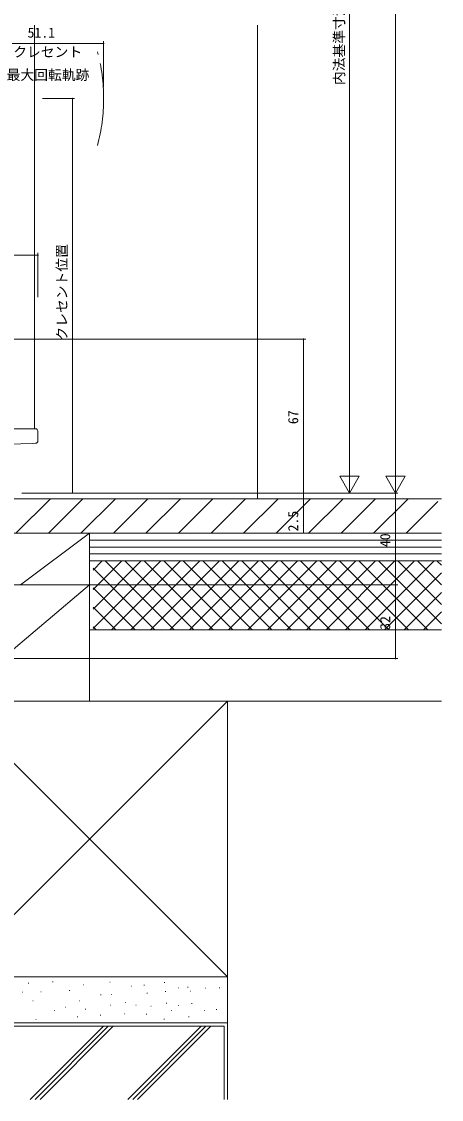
# Model space of a CAD drawing. Units: millimetres, scale not verified. Extents: x -495 to 495, y -800 to 801.
# Drawn here: x -250.6 to -68, y -254.5 to 214.4 of the extents above; entities that cross this region are included whole.
import ezdxf
from ezdxf.enums import TextEntityAlignment as Align

# ---------------------------------------------------------------- set-up
doc = ezdxf.new("R2010")
doc.units = ezdxf.units.MM
doc.header["$LTSCALE"] = 4
doc.linetypes.add('DOUBLE_CHAIN2', pattern=[12.8, 9, -1, 0.6, -0.6, 0.6, -1])
for name, color, linetype, lineweight in [('0-2_YKK_ZWAK', 2, 'Continuous', 9), ('0-3_YKK_11', 3, 'Continuous', 9), ('0-5_YKK_13', 6, 'Continuous', 9), ('0-6_YKK_D', 4, 'Continuous', 9)]:
    doc.layers.add(name, color=color, linetype=linetype, lineweight=lineweight)
doc.styles.add('ＭＳ ゴシック', font='')
doc.styles.get('ＭＳ ゴシック').set_extended_font_data('MS Gothic')

msp = doc.modelspace()

# ---------------------------------------------------------------- linework, layer by layer
at = {"layer": '0-2_YKK_ZWAK'}
msp.add_line((-245.038, 212.941), (-245.038, 37.316), dxfattribs=at)
at = {"layer": '0-2_YKK_ZWAK', "linetype": 'DOUBLE_CHAIN2'}
msp.add_arc((-294.931, 180.986), 79.993, 345.22275, 14.6786, dxfattribs=at)
at = {"layer": '0-3_YKK_11'}
for p, q in [((-148.038, 6.815), (-148.038, 212.941)), ((-253.095, -8.184), (-238.095, 6.816)), ((-238.953, -8.184), (-223.953, 6.816)), ((-224.811, -8.184), (-209.811, 6.816)), ((-210.669, -8.184), (-195.669, 6.816)), ((-196.527, -8.184), (-181.527, 6.816)), ((-182.385, -8.184), (-167.385, 6.816)), ((-168.242, -8.184), (-153.242, 6.816)), ((-154.1, -8.184), (-139.1, 6.816)), ((-139.958, -8.184), (-124.958, 6.816)), ((-125.816, -8.184), (-110.816, 6.816)), ((-111.674, -8.184), (-96.674, 6.816)), ((-97.532, -8.184), (-82.532, 6.816)), ((-83.39, -8.184), (-69.538, 5.668)), ((-251.038, -8.184), (-221.038, -8.184)), ((-68.038, -8.184), (-221.038, -8.184)), ((-221.038, -20.184), (-221.038, -8.184)), ((-68.038, -11.184), (-221.038, -11.184)), ((-68.038, -14.184), (-221.038, -14.184)), ((-68.038, -17.184), (-221.038, -17.184)), ((-221.038, -20.184), (-68.038, -20.184)), ((-221.038, -20.184), (-68.038, -20.184)), ((-68.038, -20.184), (-221.038, -20.184)), ((-221.038, -81.183), (-221.038, -21.183)), ((-219.538, -24.21), (-215.512, -20.184)), ((-219.538, -32.695), (-207.027, -20.184)), ((-219.538, -41.18), (-198.541, -20.184)), ((-219.538, -49.666), (-190.056, -20.184)), ((-192.725, -50.184), (-219.538, -23.371)), ((-184.24, -50.184), (-214.24, -20.184)), ((-211.571, -50.184), (-181.571, -20.184)), ((-175.755, -50.184), (-205.755, -20.184)), ((-203.086, -50.184), (-173.086, -20.184)), ((-167.269, -50.184), (-197.269, -20.184)), ((-194.6, -50.184), (-164.6, -20.184)), ((-158.784, -50.184), (-188.784, -20.184)), ((-186.115, -50.184), (-156.115, -20.184)), ((-150.299, -50.184), (-180.299, -20.184)), ((-177.63, -50.184), (-147.63, -20.184)), ((-141.814, -50.184), (-171.814, -20.184)), ((-169.144, -50.184), (-139.144, -20.184)), ((-133.328, -50.184), (-163.328, -20.184)), ((-160.659, -50.184), (-130.659, -20.184)), ((-124.843, -50.184), (-154.843, -20.184)), ((-152.174, -50.184), (-122.174, -20.184)), ((-116.358, -50.184), (-146.358, -20.184)), ((-143.689, -50.184), (-113.689, -20.184)), ((-107.872, -50.184), (-137.872, -20.184)), ((-135.203, -50.184), (-105.203, -20.184)), ((-99.387, -50.184), (-129.387, -20.184)), ((-126.718, -50.184), (-96.718, -20.184)), ((-90.902, -50.184), (-120.902, -20.184)), ((-118.233, -50.184), (-88.233, -20.184)), ((-82.417, -50.184), (-112.417, -20.184)), ((-109.747, -50.184), (-79.747, -20.184)), ((-73.931, -50.184), (-103.931, -20.184)), ((-101.262, -50.184), (-71.262, -20.184)), ((-68.038, -47.592), (-95.446, -20.184)), ((-68.038, -39.106), (-86.961, -20.184)), ((-68.038, -30.621), (-78.475, -20.184)), ((-68.038, -22.136), (-69.99, -20.184)), ((-92.777, -50.184), (-68.038, -25.445)), ((-281.038, -81.183), (-221.038, -30.683)), ((-221.038, -30.683), (-251.038, -30.683)), ((-201.211, -50.184), (-219.538, -31.856)), ((-84.292, -50.184), (-68.038, -33.93)), ((-209.696, -50.184), (-219.538, -40.341)), ((-75.806, -50.184), (-68.038, -42.416)), ((-221.038, -50.184), (-68.038, -50.184)), ((-218.181, -50.184), (-219.538, -48.827)), ((-281.038, -201.183), (-161.038, -81.183)), ((-281.038, -81.183), (-161.038, -201.183)), ((-221.038, -81.183), (-68.038, -81.183)), ((-247.71, -203.942), (-247.51, -203.942)), ((-237.135, -203.371), (-236.935, -203.371)), ((-223.845, -204.657), (-223.645, -204.657)), ((-212.269, -203.514), (-212.069, -203.514)), ((-202.838, -205.229), (-202.638, -205.229)), ((-197.407, -204.8), (-197.207, -204.8)), ((-188.547, -203.657), (-188.347, -203.657)), ((-182.545, -205.943), (-182.345, -205.943)), ((-178.401, -205.657), (-178.201, -205.657)), ((-170.827, -206.086), (-170.627, -206.086)), ((-164.641, -205.981), (-164.441, -205.981)), ((-250.283, -207.801), (-250.083, -207.801)), ((-242.259, -207.712), (-242.059, -207.712)), ((-229.851, -207.135), (-229.651, -207.135)), ((-216.271, -208.944), (-216.071, -208.944)), ((-211.673, -208.866), (-211.473, -208.866)), ((-196.092, -208.289), (-195.892, -208.289)), ((-188.118, -207.515), (-187.918, -207.515)), ((-177.337, -207.423), (-177.137, -207.423)), ((-245.709, -211.659), (-245.509, -211.659)), ((-231.562, -214.375), (-231.362, -214.375)), ((-225.417, -211.659), (-225.217, -211.659)), ((-222.927, -215.214), (-222.727, -215.214)), ((-211.984, -213.517), (-211.784, -213.517)), ((-205.41, -212.374), (-205.21, -212.374)), ((-200.98, -213.517), (-200.78, -213.517)), ((-194.406, -213.946), (-194.206, -213.946)), ((-187.69, -212.66), (-187.49, -212.66)), ((-182.545, -213.66), (-182.345, -213.66)), ((-176.686, -212.803), (-176.486, -212.803)), ((-165.968, -215.375), (-165.768, -215.375)), ((-244.423, -219.662), (-244.223, -219.662)), ((-236.488, -215.791), (-236.288, -215.791)), ((-226.417, -218.519), (-226.217, -218.519)), ((-216.414, -217.804), (-216.214, -217.804)), ((-205.903, -217.234), (-205.703, -217.234)), ((-196.407, -217.376), (-196.207, -217.376)), ((-188.69, -219.519), (-188.49, -219.519)), ((-185.416, -215.791), (-185.216, -215.791)), ((-177.972, -218.519), (-177.772, -218.519)), ((-171.278, -215.791), (-171.078, -215.791)), ((-161.038, -221.183), (-281.038, -221.183)), ((-162.538, -222.683), (-279.538, -222.683)), ((-215.012, -222.683), (-246.838, -254.508)), ((-244.716, -254.508), (-212.891, -222.683)), ((-210.77, -222.683), (-242.595, -254.508)), ((-204.411, -254.508), (-172.586, -222.683)), ((-202.29, -254.508), (-170.465, -222.683)), ((-200.168, -254.508), (-168.343, -222.683)), ((-162.538, -254.508), (-162.538, -222.683)), ((-161.038, -254.508), (-161.038, -221.183))]:
    msp.add_line(p, q, dxfattribs=at)
for points in [[(-68.038, 6.816), (-266.038, 6.816), (-266.038, -8.184), (-68.038, -8.184)], [(-251.038, -30.683), (-221.038, -8.184), (-221.038, -29.684)], [(-281.038, -30.683), (-281.038, -81.183), (-221.038, -81.183)], [(-221.038, -81.183), (-221.038, -30.683), (-281.038, -30.683)], [(-161.038, -201.183), (-161.038, -81.183), (-281.038, -81.183)], [(-281.038, -81.183), (-281.038, -201.183), (-161.038, -201.183)]]:
    msp.add_lwpolyline(points, dxfattribs=at)
msp.add_lwpolyline([(-161.038, -221.183), (-161.038, -201.183), (-281.038, -201.183), (-281.038, -221.183)], close=True, dxfattribs=at)
at = {"layer": '0-5_YKK_13'}
for p, q in [((-88.038, 423.963), (-88.038, 17.716)), ((-108.038, 393.963), (-108.038, 17.716)), ((-266.038, 204.914), (-214.938, 204.914)), ((-214.938, 185.914), (-214.938, 205.914)), ((-241.539, 180.986), (-227.539, 180.986)), ((-228.539, 180.986), (-228.539, 9.317)), ((-266.038, 112.821), (-243.539, 112.821)), ((-243.539, 94.472), (-243.539, 113.821)), ((-270.638, 76.316), (-127.038, 76.316)), ((-128.038, 76.316), (-128.038, 9.316)), ((-108.038, 9.316), (-108.038, 23.865)), ((-88.038, 9.316), (-88.038, 23.865)), ((-108.038, 9.316), (-112.238, 16.591)), ((-103.838, 16.591), (-112.238, 16.591)), ((-108.038, 9.316), (-103.838, 16.591)), ((-88.038, 9.316), (-92.238, 16.591)), ((-83.838, 16.591), (-92.238, 16.591)), ((-88.038, 9.316), (-83.838, 16.591)), ((-250.538, 9.316), (-127.038, 9.316)), ((-250.538, 9.316), (-87.038, 9.316)), ((-250.538, 9.316), (-107.038, 9.316)), ((-250.538, 9.316), (-127.038, 9.316)), ((-250.538, 9.316), (-87.038, 9.316)), ((-250.338, 6.816), (-127.038, 6.816)), ((-241.539, 9.317), (-227.539, 9.317)), ((-88.038, 9.316), (-88.038, -30.684)), ((-250.338, -30.684), (-87.038, -30.684)), ((-250.338, -30.684), (-87.038, -30.684)), ((-88.038, -62.684), (-88.038, -30.684)), ((-292.338, -62.684), (-87.038, -62.684))]:
    msp.add_line(p, q, dxfattribs=at)
msp.add_lwpolyline([(-128.038, 9.316), (-128.038, 6.816), (-128.038, -8.344)], dxfattribs=at)
for centre, radius, start, end in [((-214.938, 204.914), 0.128, 0, 180), ((-214.938, 204.914), 0.128, 180, 0), ((-228.539, 180.986), 0.106, 90, 270), ((-228.539, 180.986), 0.106, 270, 90), ((-243.539, 112.821), 0.106, 0, 180), ((-243.539, 112.821), 0.106, 180, 0), ((-128.038, 76.316), 0.128, 90, 270), ((-128.038, 76.316), 0.128, 270, 90), ((-228.539, 9.317), 0.106, 90, 270), ((-228.539, 9.317), 0.106, 270, 90), ((-128.038, 9.316), 0.128, 90, 270), ((-128.038, 9.316), 0.128, 90, 270), ((-128.038, 9.316), 0.128, 270, 90), ((-128.038, 9.316), 0.128, 270, 90), ((-128.038, 6.816), 0.128, 90, 270), ((-128.038, 6.816), 0.128, 270, 90), ((-88.038, -30.684), 0.128, 90, 270), ((-88.038, -30.684), 0.128, 90, 270), ((-88.038, -30.684), 0.128, 270, 90), ((-88.038, -30.684), 0.128, 270, 90), ((-88.038, -62.684), 0.128, 90, 270), ((-88.038, -62.684), 0.128, 270, 90)]:
    msp.add_arc(centre, radius, start, end, dxfattribs=at)
at = {"layer": '0-6_YKK_D'}
for p, q in [((-271.639, 37.316), (-245.987, 37.316)), ((-245.987, 37.316), (-244.539, 37.316)), ((-243.539, 36.316), (-243.539, 31.982)), ((-245.952, 30.932), (-269.474, 30.11)), ((-244.504, 30.982), (-245.952, 30.932))]:
    msp.add_line(p, q, dxfattribs=at)
for centre, start, end in [((-244.539, 36.316), 0, 90), ((-244.539, 31.982), 272, 0)]:
    msp.add_arc(centre, 1, start, end, dxfattribs=at)

# ---------------------------------------------------------------- texts
at = {"layer": '0-5_YKK_13', "style": 'ＭＳ ゴシック'}
for s, p in [('内法基準寸法h', (-109.038, 186.8)), ('クレセント位置', (-229.539, 75.631)), ('67', (-128.998, 39.296)), ('2.5', (-128.998, -7.384)), ('40', (-88.998, -14.204)), ('32', (-88.998, -50.204))]:
    msp.add_text(s, height=4.399, rotation=90, dxfattribs=at).set_placement(p, align=Align.BOTTOM_LEFT)
for s, p in [('51.1', (-248.008, 206.114)), ('クレセント', (-254.248, 197.714)), ('最大回転軌跡', (-257.128, 187.714))]:
    msp.add_text(s, height=4.399, dxfattribs=at).set_placement(p, align=Align.BOTTOM_LEFT)

doc.saveas('drawing.dxf')
